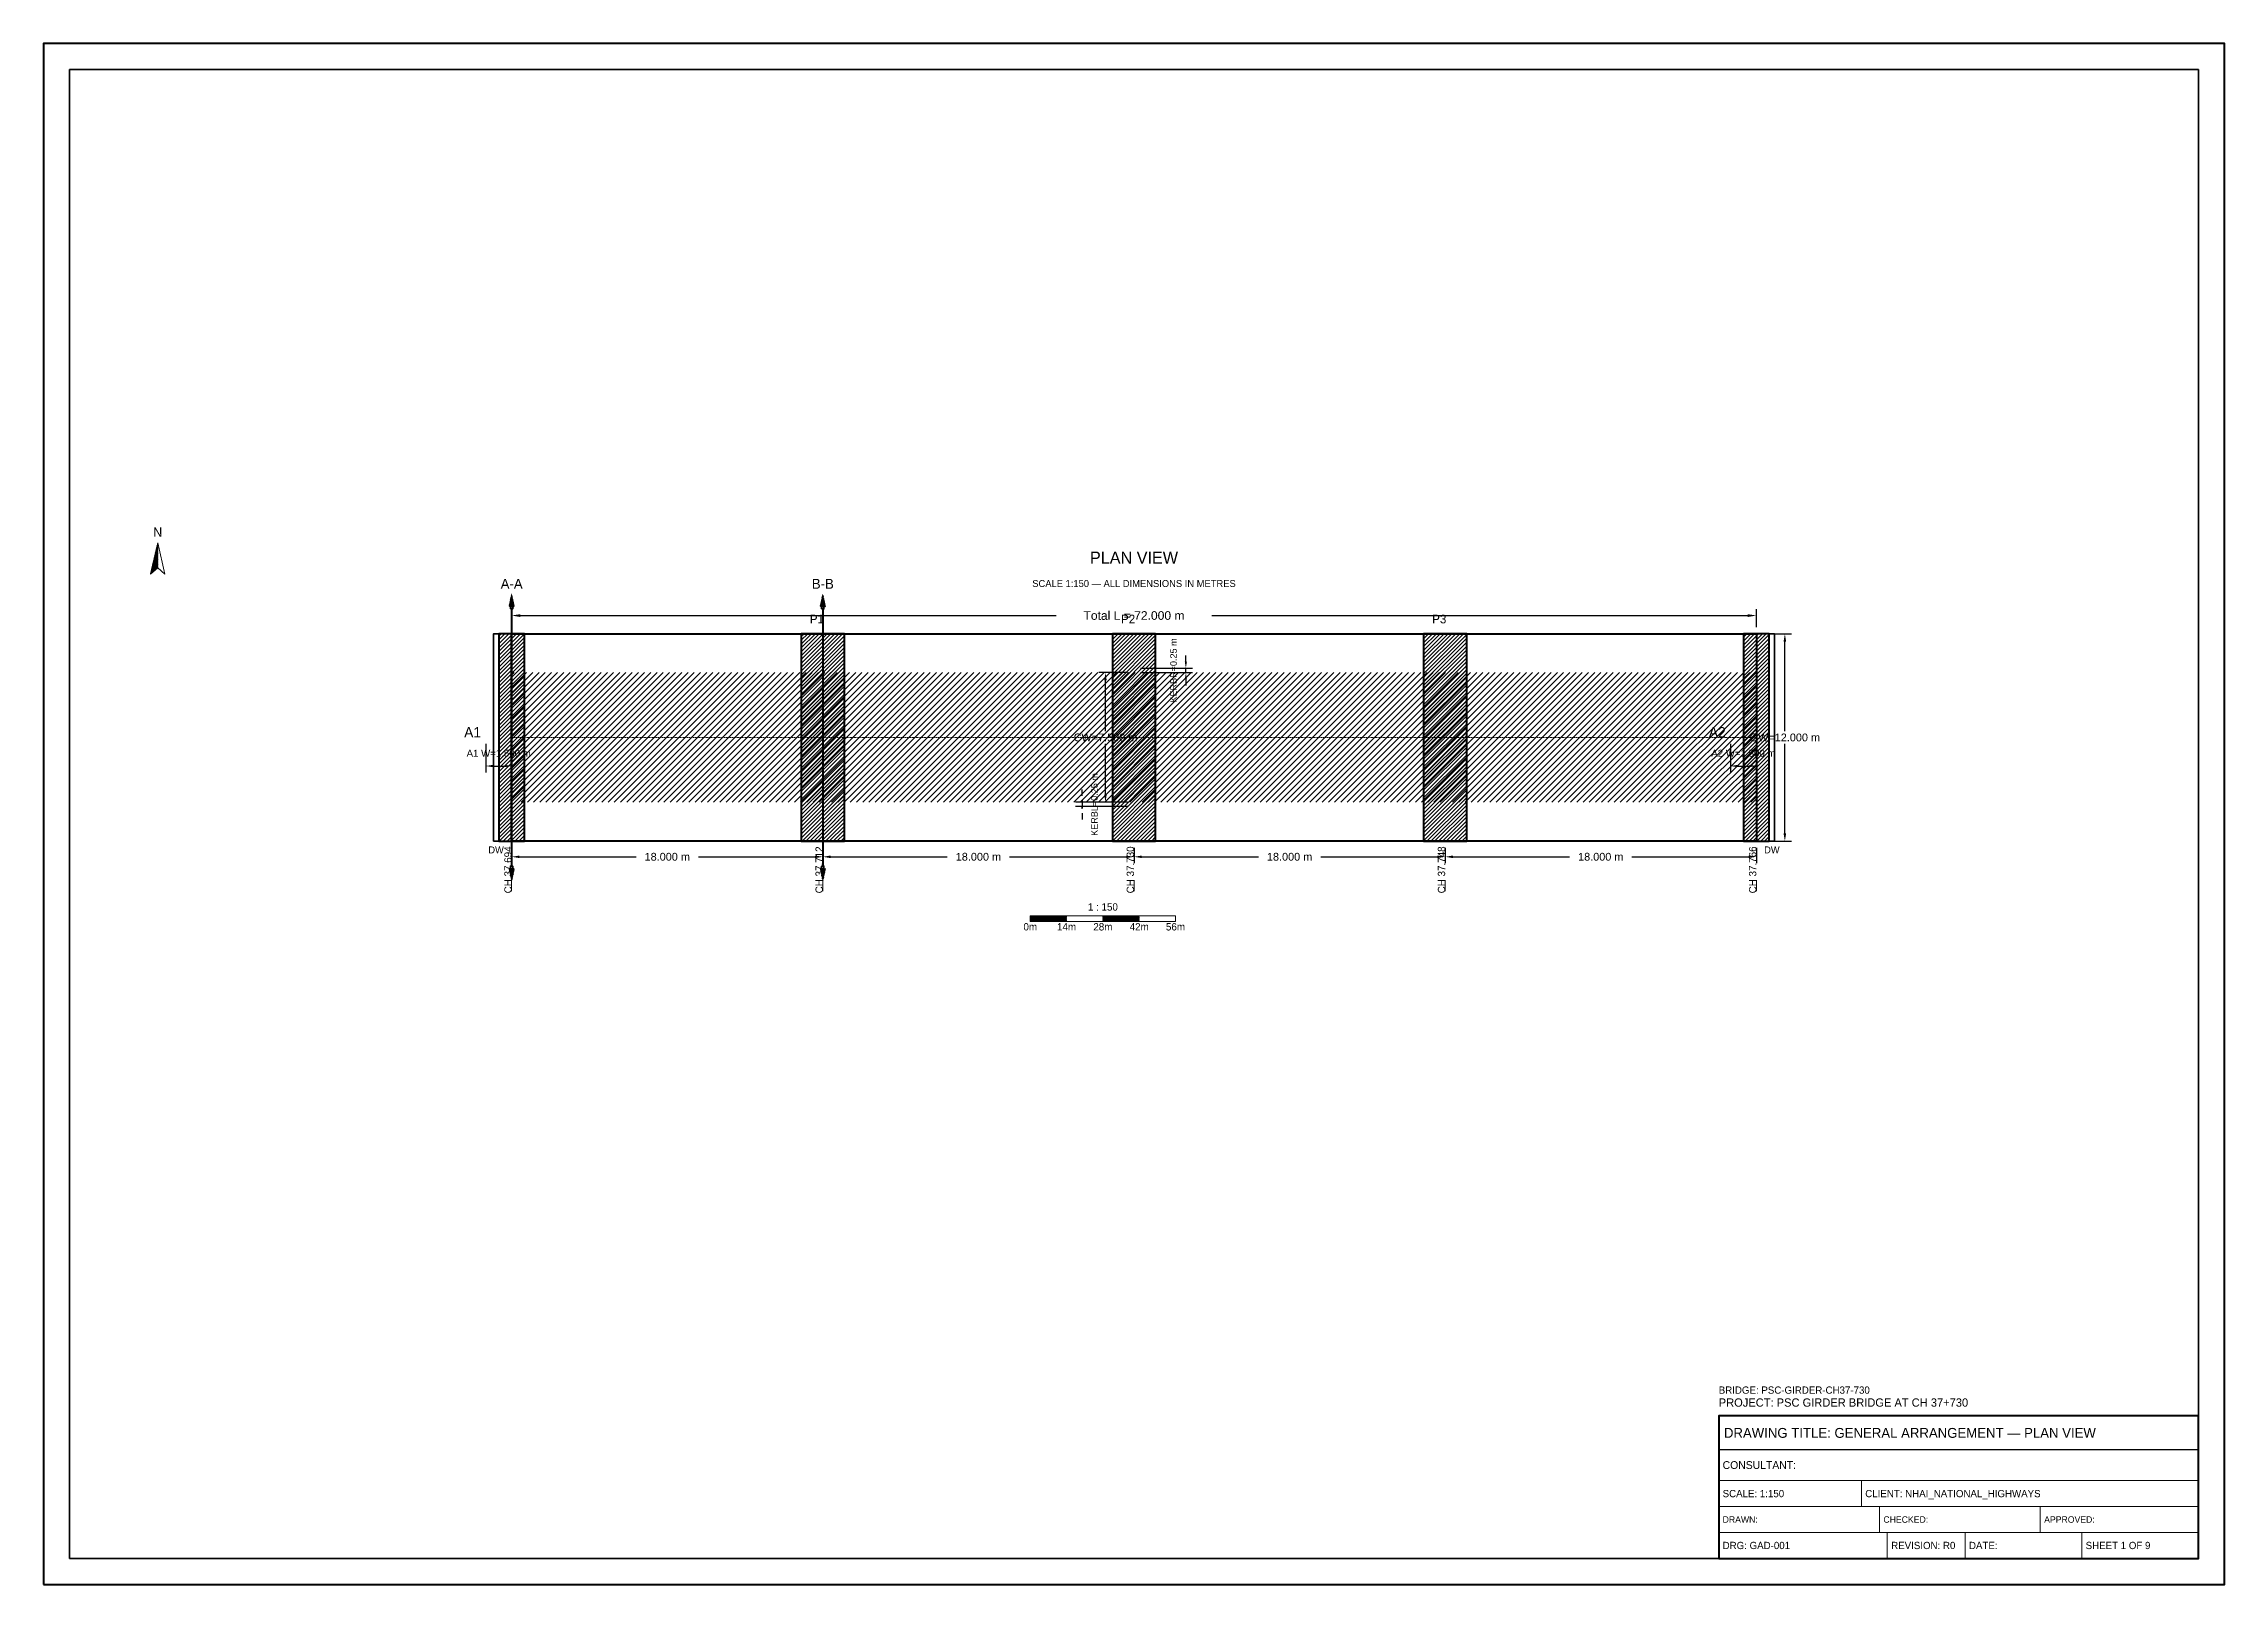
# Model space of a CAD drawing. Header units: metres. Extents: x 0 to 841, y 0 to 594.
import ezdxf
from ezdxf.enums import TextEntityAlignment as Align

# ---------------------------------------------------------------- set-up
doc = ezdxf.new("R2010")
doc.units = ezdxf.units.M
doc.linetypes.add('CENTER', pattern=[1.5, 0.75, -0.25, 0.25, -0.25])
doc.linetypes.add('DASHED', pattern=[0.5, 0.375, -0.125])
for name, color, linetype, lineweight in [('BORDER-INNER', 7, 'Continuous', 35), ('BORDER-OUTER', 7, 'Continuous', 70), ('CIVIL-CHAINAGE', 7, 'Continuous', 18), ('DIM-CHAINAGE', 3, 'Continuous', 18), ('DIM-LINEAR', 3, 'Continuous', 18), ('STRUC-CENTRE', 6, 'CENTER', 18), ('STRUC-HATCHING', 8, 'Continuous', 18), ('STRUC-OUTLINE', 1, 'Continuous', 50), ('STRUC-SECTION', 2, 'Continuous', 35), ('SUB-ABUT', 3, 'Continuous', 35), ('SUB-DIRT-WALL', 3, 'Continuous', 35), ('SUB-PIER', 2, 'Continuous', 35), ('SUPER-DECK', 2, 'Continuous', 50), ('SYM-NORTHARROW', 7, 'Continuous', 18), ('SYM-SCALE', 7, 'Continuous', 13), ('TEXT-GENERAL', 7, 'Continuous', 18), ('TEXT-HEADER', 7, 'Continuous', 25), ('TEXT-SPEC', 7, 'Continuous', 13), ('TEXT-TITLE', 7, 'Continuous', 25), ('TITLEBLK-BOX', 7, 'Continuous', 50), ('TITLEBLK-TEXT', 7, 'Continuous', 18)]:
    doc.layers.add(name, color=color, linetype=linetype, lineweight=lineweight)
doc.styles.add('BRIDGE_STD', font='Arial.ttf')
doc.dimstyles.new('pmb100', dxfattribs={"dimtxt": 2.5, "dimasz": 0.9375, "dimexe": 2.5, "dimexo": 2.5, "dimtad": 0, "dimtih": 1, "dimdec": 0, "dimtxsty": 'BRIDGE_STD', "dimcen": 2.5, "dimazin": 3, "dimtfac": 1, "dimtmove": 0, "dimatfit": 3})

msp = doc.modelspace()

# ---------------------------------------------------------------- hatches: boundary and pattern name
at = {"layer": 'STRUC-HATCHING'}
h = msp.add_hatch(dxfattribs=at)
h.set_pattern_fill('ANSI31', scale=0.533333)
h.paths.add_polyline_path([(180.5, 301.5), (660.5, 301.5), (660.5, 351.5), (180.5, 351.5)])
at = {"layer": 'STRUC-SECTION'}
h = msp.add_hatch(dxfattribs=at)
h.set_pattern_fill('SOLID')
h.paths.add_polyline_path([(179.45, 376.95), (181.55, 376.95), (180.5, 381.75)])
h = msp.add_hatch(dxfattribs=at)
h.set_pattern_fill('SOLID')
h.paths.add_polyline_path([(299.45, 376.95), (301.55, 376.95), (300.5, 381.75)])
h = msp.add_hatch(dxfattribs=at)
h.set_pattern_fill('SOLID')
h.paths.add_polyline_path([(179.45, 276.05), (181.55, 276.05), (180.5, 271.25)])
h = msp.add_hatch(dxfattribs=at)
h.set_pattern_fill('SOLID')
h.paths.add_polyline_path([(299.45, 276.05), (301.55, 276.05), (300.5, 271.25)])
at = {"layer": 'SUB-ABUT'}
h = msp.add_hatch(dxfattribs=at)
h.set_pattern_fill('ANSI31', scale=0.333333)
h.paths.add_polyline_path([(175.5, 286.5), (185.5, 286.5), (185.5, 366.5), (175.5, 366.5)])
h = msp.add_hatch(dxfattribs=at)
h.set_pattern_fill('ANSI31', scale=0.333333)
h.paths.add_polyline_path([(655.5, 286.5), (665.5, 286.5), (665.5, 366.5), (655.5, 366.5)])
at = {"layer": 'SUB-PIER'}
h = msp.add_hatch(dxfattribs=at)
h.set_pattern_fill('ANSI31', scale=0.333333)
h.paths.add_polyline_path([(292.17, 286.5), (308.83, 286.5), (308.83, 366.5), (292.17, 366.5)])
h = msp.add_hatch(dxfattribs=at)
h.set_pattern_fill('ANSI31', scale=0.333333)
h.paths.add_polyline_path([(412.17, 286.5), (428.83, 286.5), (428.83, 366.5), (412.17, 366.5)])
h = msp.add_hatch(dxfattribs=at)
h.set_pattern_fill('ANSI31', scale=0.333333)
h.paths.add_polyline_path([(532.17, 286.5), (548.83, 286.5), (548.83, 366.5), (532.17, 366.5)])
at = {"layer": 'SYM-NORTHARROW'}
h = msp.add_hatch(dxfattribs=at)
h.set_pattern_fill('SOLID')
h.paths.add_polyline_path([(44, 401.5), (41.2, 389.5), (44, 391.9)])
at = {"layer": 'SYM-SCALE'}
h = msp.add_hatch(dxfattribs=at)
h.set_pattern_fill('SOLID')
h.paths.add_polyline_path([(380.5, 255.5), (394.5, 255.5), (394.5, 257.77), (380.5, 257.77)])
h = msp.add_hatch(dxfattribs=at)
h.set_pattern_fill('SOLID')
h.paths.add_polyline_path([(408.5, 255.5), (422.5, 255.5), (422.5, 257.77), (408.5, 257.77)])

# ---------------------------------------------------------------- linework, layer by layer
at = {"layer": 'BORDER-INNER'}
msp.add_lwpolyline([(10, 10), (831, 10), (831, 584), (10, 584), (10, 10)], dxfattribs=at)
at = {"layer": 'BORDER-OUTER'}
msp.add_lwpolyline([(0, 0), (841, 0), (841, 594), (0, 594), (0, 0)], dxfattribs=at)
at = {"layer": 'CIVIL-CHAINAGE'}
for p, q in [((180.5, 271.5), (180.5, 267.25)), ((300.5, 271.5), (300.5, 267.25)), ((420.5, 271.5), (420.5, 267.25)), ((540.5, 271.5), (540.5, 267.25)), ((660.5, 271.5), (660.5, 267.25))]:
    msp.add_line(p, q, dxfattribs=at)
at = {"layer": 'STRUC-CENTRE'}
msp.add_line((180.5, 326.5), (660.5, 326.5), dxfattribs=at)
at = {"layer": 'STRUC-OUTLINE', "lineweight": 50}
msp.add_lwpolyline([(180.5, 286.5), (180.5, 366.5), (660.5, 366.5), (660.5, 286.5), (180.5, 286.5)], dxfattribs=at)
at = {"layer": 'STRUC-SECTION', "color": 1, "linetype": 'DASHED', "lineweight": 50}
for p, q in [((180.5, 376.5), (180.5, 276.5)), ((300.5, 376.5), (300.5, 276.5))]:
    msp.add_line(p, q, dxfattribs=at)
at = {"layer": 'STRUC-SECTION', "color": 1}
for points in [[(180.05, 376.05), (180.95, 376.05), (180.95, 376.95), (180.05, 376.95), (180.05, 376.05)], [(300.05, 376.05), (300.95, 376.05), (300.95, 376.95), (300.05, 376.95), (300.05, 376.05)], [(180.05, 276.05), (180.95, 276.05), (180.95, 276.95), (180.05, 276.95), (180.05, 276.05)], [(300.05, 276.05), (300.95, 276.05), (300.95, 276.95), (300.05, 276.95), (300.05, 276.05)]]:
    msp.add_lwpolyline(points, dxfattribs=at)
at = {"layer": 'SUB-ABUT', "lineweight": 40}
for points in [[(175.5, 286.5), (185.5, 286.5), (185.5, 366.5), (175.5, 366.5), (175.5, 286.5)], [(655.5, 286.5), (665.5, 286.5), (665.5, 366.5), (655.5, 366.5), (655.5, 286.5)]]:
    msp.add_lwpolyline(points, dxfattribs=at)
at = {"layer": 'SUB-DIRT-WALL', "lineweight": 35}
for points in [[(173.5, 286.5), (175.5, 286.5), (175.5, 366.5), (173.5, 366.5), (173.5, 286.5)], [(665.5, 286.5), (667.5, 286.5), (667.5, 366.5), (665.5, 366.5), (665.5, 286.5)]]:
    msp.add_lwpolyline(points, dxfattribs=at)
at = {"layer": 'SUB-PIER', "lineweight": 40}
for points in [[(292.17, 286.5), (308.83, 286.5), (308.83, 366.5), (292.17, 366.5), (292.17, 286.5)], [(412.17, 286.5), (428.83, 286.5), (428.83, 366.5), (412.17, 366.5), (412.17, 286.5)], [(532.17, 286.5), (548.83, 286.5), (548.83, 366.5), (532.17, 366.5), (532.17, 286.5)]]:
    msp.add_lwpolyline(points, dxfattribs=at)
at = {"layer": 'SUPER-DECK', "lineweight": 30}
msp.add_lwpolyline([(180.5, 286.5), (180.5, 366.5), (660.5, 366.5), (660.5, 286.5), (180.5, 286.5)], dxfattribs=at)
at = {"layer": 'SYM-NORTHARROW'}
msp.add_lwpolyline([(44, 401.5), (41.2, 389.5), (44, 391.9), (46.8, 389.5), (44, 401.5)], dxfattribs=at)
at = {"layer": 'SYM-SCALE'}
msp.add_lwpolyline([(380.5, 255.5), (436.5, 255.5), (436.5, 257.77), (380.5, 257.77), (380.5, 255.5)], dxfattribs=at)
at = {"layer": 'TITLEBLK-BOX', "lineweight": 50}
msp.add_lwpolyline([(646, 10), (831, 10), (831, 65), (646, 65), (646, 10)], dxfattribs=at)
at = {"layer": 'TITLEBLK-BOX', "lineweight": 30}
msp.add_lwpolyline([(646, 52), (831, 52), (831, 65), (646, 65), (646, 52)], dxfattribs=at)
at = {"layer": 'TITLEBLK-BOX', "lineweight": 18}
for points in [[(646, 40), (831, 40), (831, 52), (646, 52), (646, 40)], [(646, 30), (701, 30), (701, 40), (646, 40), (646, 30)], [(701, 30), (831, 30), (831, 40), (701, 40), (701, 30)], [(646, 20), (708, 20), (708, 30), (646, 30), (646, 20)], [(708, 20), (770, 20), (770, 30), (708, 30), (708, 20)], [(770, 20), (831, 20), (831, 30), (770, 30), (770, 20)], [(646, 10), (711, 10), (711, 20), (646, 20), (646, 10)], [(711, 10), (741, 10), (741, 20), (711, 20), (711, 10)], [(741, 10), (786, 10), (786, 20), (741, 20), (741, 10)], [(786, 10), (831, 10), (831, 20), (786, 20), (786, 10)]]:
    msp.add_lwpolyline(points, dxfattribs=at)

# ---------------------------------------------------------------- texts
at = {"layer": 'DIM-CHAINAGE'}
for s, p in [('CH 37.694', (180.5, 266.4)), ('CH 37.712', (300.5, 266.4)), ('CH 37.730', (420.5, 266.4)), ('CH 37.748', (540.5, 266.4)), ('CH 37.766', (660.5, 266.4))]:
    msp.add_text(s, height=2.833, rotation=90, dxfattribs=at).set_placement(p)
at = {"layer": 'SYM-NORTHARROW'}
msp.add_text('N', height=3.6, dxfattribs=at).set_placement((44, 403.9), align=Align.CENTER)
at = {"layer": 'TEXT-GENERAL'}
for s, height, p in [('P1', 3.333, (295.5, 370.5)), ('P2', 3.333, (415.5, 370.5)), ('P3', 3.333, (535.5, 370.5)), ('A1', 4, (162.17, 326.5)), ('A2', 4, (642.17, 326.5))]:
    msp.add_text(s, height=height, dxfattribs=at).set_placement(p)
for s, p in [('1 : 150', (408.5, 259.75)), ('0m', (380.5, 252.1)), ('14m', (394.5, 252.1)), ('28m', (408.5, 252.1)), ('42m', (422.5, 252.1)), ('56m', (436.5, 252.1))]:
    msp.add_text(s, height=2.833, dxfattribs=at).set_placement(p, align=Align.CENTER)
at = {"layer": 'TEXT-HEADER'}
msp.add_text('PLAN VIEW', height=4.667, dxfattribs=at).set_placement((420.5, 393.5), align=Align.CENTER)
at = {"layer": 'TEXT-HEADER', "color": 1}
for s, p in [('A-A', (180.5, 383.85)), ('B-B', (300.5, 383.85))]:
    msp.add_text(s, height=3.8, dxfattribs=at).set_placement(p, align=Align.CENTER)
at = {"layer": 'TEXT-SPEC', "color": 8}
msp.add_text('SCALE 1:150 — ALL DIMENSIONS IN METRES', height=2.7, dxfattribs=at).set_placement((420.5, 384.5), align=Align.CENTER)
at = {"layer": 'TEXT-SPEC'}
for p in [(174.5, 281.83), (666.5, 281.83)]:
    msp.add_text('DW', height=2.667, dxfattribs=at).set_placement(p, align=Align.CENTER)
at = {"layer": 'TEXT-TITLE'}
for s, height, p in [('PROJECT: PSC GIRDER BRIDGE AT CH 37+730', 3.2, (646, 68.5)), ('DRAWING TITLE: GENERAL ARRANGEMENT — PLAN VIEW', 3.8, (648, 56.5))]:
    msp.add_text(s, height=height, dxfattribs=at).set_placement(p)
at = {"layer": 'TITLEBLK-TEXT'}
for s, height, p in [('BRIDGE: PSC-GIRDER-CH37-730', 2.8, (646, 73.5)), ('CONSULTANT: ', 3, (647.5, 44.5)), ('SCALE: 1:150', 2.8, (647.5, 33.6)), ('CLIENT: NHAI_NATIONAL_HIGHWAYS', 2.8, (702.5, 33.6)), ('DRAWN: ', 2.5, (647.5, 23.75)), ('CHECKED: ', 2.5, (709.5, 23.75)), ('APPROVED: ', 2.5, (771.5, 23.75)), ('DRG: GAD-001', 2.8, (647.5, 13.6)), ('REVISION: R0', 2.8, (712.5, 13.6)), ('DATE: ', 2.8, (742.5, 13.6)), ('SHEET 1 OF 9', 2.8, (787.5, 13.6))]:
    msp.add_text(s, height=height, dxfattribs=at).set_placement(p)

# ---------------------------------------------------------------- dimensions: what is measured, and where the dimension line sits
at = {"layer": 'DIM-LINEAR'}
for base, p1, p2, text, override in [((180.5, 373.5), (180.5, 366.5), (660.5, 366.5), 'Total L = 72.000 m', {"dimtxt": 3.333333, "dimasz": 3.333333, "dimgap": 1.333333, "dimclrt": 3}), ((170.5, 315.5), (170.5, 326.5), (180.5, 326.5), 'A1 W=1.500 m', {"dimtxt": 2.666667, "dimasz": 2.666667, "dimgap": 1.066667, "dimclrt": 3}), ((650.5, 315.5), (650.5, 326.5), (660.5, 326.5), 'A2 W=1.500 m', {"dimtxt": 2.666667, "dimasz": 2.666667, "dimgap": 1.066667, "dimclrt": 3}), ((180.5, 280.5), (180.5, 286.5), (300.5, 286.5), '18.000 m', {"dimtxt": 3, "dimasz": 3, "dimgap": 1.2, "dimclrt": 3}), ((300.5, 280.5), (300.5, 286.5), (420.5, 286.5), '18.000 m', {"dimtxt": 3, "dimasz": 3, "dimgap": 1.2, "dimclrt": 3}), ((420.5, 280.5), (420.5, 286.5), (540.5, 286.5), '18.000 m', {"dimtxt": 3, "dimasz": 3, "dimgap": 1.2, "dimclrt": 3}), ((540.5, 280.5), (540.5, 286.5), (660.5, 286.5), '18.000 m', {"dimtxt": 3, "dimasz": 3, "dimgap": 1.2, "dimclrt": 3})]:
    msp.add_linear_dim(base=base, p1=p1, p2=p2, text=text, dimstyle='pmb100', override=override, dxfattribs=at).render()
for base, p1, p2, text, override in [((440.5, 351.5), (420.5, 351.5), (420.5, 353.17), 'KERBR=0.25 m', {"dimtxt": 2.5, "dimasz": 2.5, "dimgap": 1, "dimclrt": 3}), ((671.5, 286.5), (660.5, 286.5), (660.5, 366.5), 'OW=12.000 m', {"dimtxt": 3, "dimasz": 3, "dimgap": 1.2, "dimclrt": 3}), ((409.5, 301.5), (420.5, 301.5), (420.5, 351.5), 'CW=7.500 m', {"dimtxt": 3, "dimasz": 3, "dimgap": 1.2, "dimclrt": 3}), ((400.5, 301.5), (420.5, 301.5), (420.5, 299.83), 'KERBL=0.25 m', {"dimtxt": 2.5, "dimasz": 2.5, "dimgap": 1, "dimclrt": 3})]:
    msp.add_linear_dim(base=base, p1=p1, p2=p2, angle=90, text=text, dimstyle='pmb100', override=override, dxfattribs=at).render()

doc.saveas('drawing.dxf')
